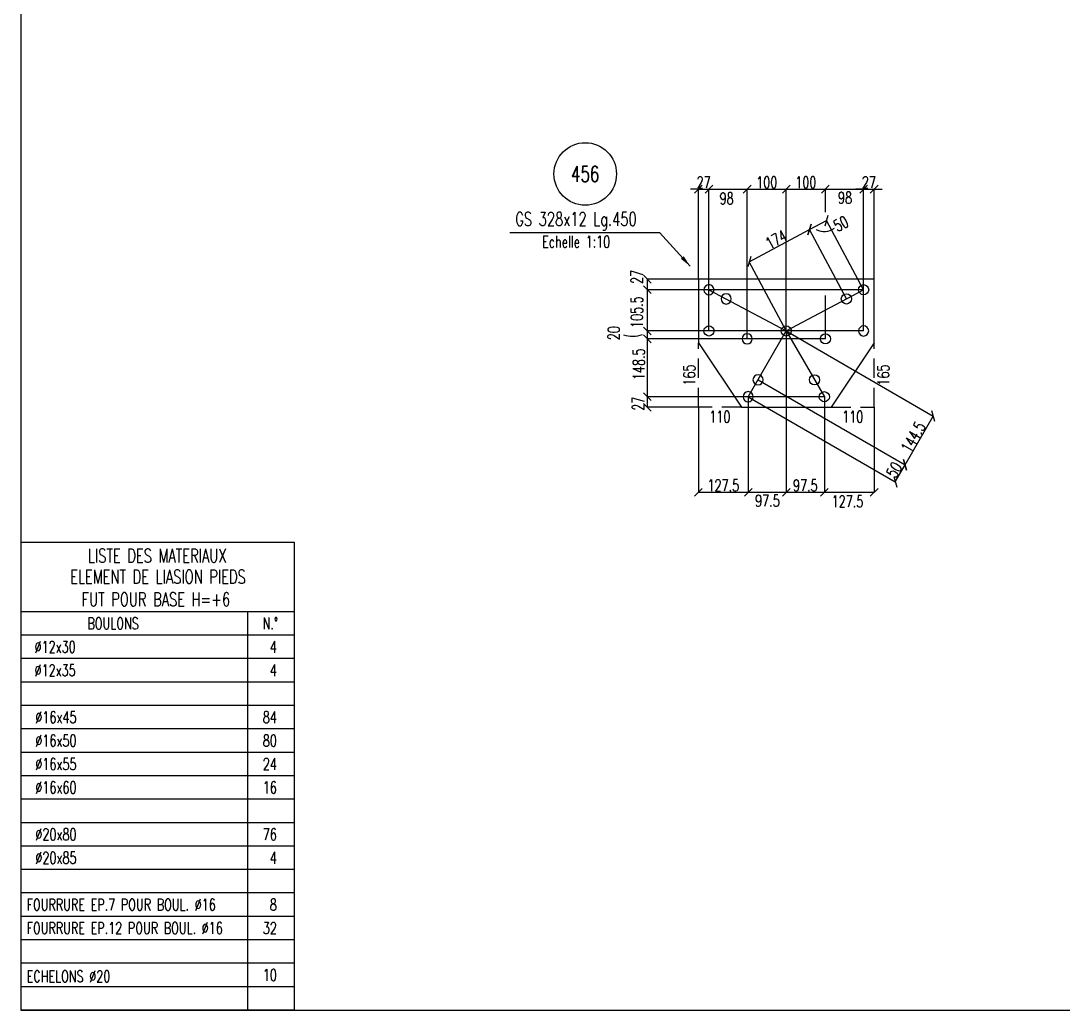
# Model space of a CAD drawing. Extents: x 554281 to 570501, y -47677 to -36197.
# Drawn here: x 554281 to 559616, y -47677 to -42612 of the extents above; entities that cross this region are included whole.
import ezdxf
from ezdxf.enums import TextEntityAlignment as Align

# ---------------------------------------------------------------- set-up
doc = ezdxf.new("R2010")
doc.units = 0
doc.header["$LTSCALE"] = 200
doc.header["$MEASUREMENT"] = 0
doc.linetypes.add('DASHED', pattern=[0.75, 0.5, -0.25])
doc.layers.get('0').update_dxf_attribs({"linetype": 'CONTINUOUS'})
for name, color, linetype in [('BOLLINI_1', 7, 'CONTINUOUS'), ('FORI', 2, 'CONTINUOUS'), ('LINEE_PIASTRA', 2, 'CONTINUOUS'), ('LINEE_PIASTRE', 2, 'CONTINUOUS'), ('LM', 7, 'CONTINUOUS'), ('LS', 7, 'CONTINUOUS'), ('PIASTRE', 5, 'CONTINUOUS')]:
    doc.layers.add(name, color=color, linetype=linetype)
doc.styles.add('QUOTE', font='ROMANS8.SHX', dxfattribs={"width": 0.7})
doc.styles.add('RD', font='ROMAND8.SHX', dxfattribs={"width": 0.7})
doc.styles.add('RQL', font='ROMANS8.SHX', dxfattribs={"width": 0.7})
doc.styles.add('RS', font='ROMANS8.shx', dxfattribs={"width": 0.7})
doc.styles.get("Standard").update_dxf_attribs({"font": 'ROMANS8.SHX', "width": 0.7})
doc.dimstyles.new('TRATTO', dxfattribs={"dimscale": 0, "dimtxt": 60, "dimasz": 40, "dimexe": 0, "dimexo": 0, "dimgap": 5, "dimtad": 1, "dimrnd": 0.5, "dimdsep": 46, "dimtxsty": 'RS', "dimblk1": 'OBLIQUE', "dimblk2": 'OBLIQUE', "dimsah": 1, "dimcen": 0.09, "dimclrd": 2, "dimclre": 2, "dimclrt": 7, "dimadec": 0, "dimazin": 0, "dimtfac": 1, "dimtix": 1, "dimtmove": 2, "dimatfit": 3, "dimfxl": 1, "dimtolj": 1, "dimtzin": 0, "dimarcsym": 0})

# ---------------------------------------------------------------- blocks, each defined once
blk = doc.blocks.new('MRKR_98')
blk.add_point((0, 0))
at = {"color": 7, "style": 'QUOTE', "width": 0.5, "flags": 1}
for tag, p in [('TI', (3.7, 6.8)), ('NFORI', (3.7, 5.3)), ('AUX2', (3.7, 4.9)), ('FAM', (3.7, 4.5)), ('AUX1', (3.7, 4.2)), ('COMMESSA', (3.7, 3.8)), ('SPESSORE', (3.7, 2.5)), ('SV', (3.7, 1.8)), ('QUA', (3.7, 1.1)), ('DI_S', (3.7, 6.4)), ('D_S', (3.7, 6)), ('E_S', (3.7, 5.7)), ('MD', (3.7, 3.5)), ('MP', (3.7, 3.2)), ('LARGHEZZA', (3.7, 2.8)), ('NP', (3.7, 2.1)), ('PESO', (3.7, 1.4)), ('LUN', (3.7, 0.8)), ('PROF', (3.7, 0.4)), ('POS', (3.7, 0.1))]:
    blk.add_attdef(tag, p, '', height=0.2, dxfattribs=at)
at = {"color": 7, "flags": 1}
for tag, p in [('LAV1', (5.3, 6.9)), ('LAV2', (5.3, 6.5)), ('LAV3', (5.3, 6.2)), ('LAV4', (5.3, 5.9)), ('LAV5', (5.3, 5.5)), ('LAV6', (5.3, 5.2)), ('LAV7', (5.3, 4.9)), ('LAV8', (5.3, 4.5)), ('LAV9', (5.3, 4.2)), ('LAV10', (5.3, 3.9))]:
    blk.add_attdef(tag, p, '', height=0.2, dxfattribs=at)
blk = doc.blocks.new('16')
blk.add_circle((0, 0), 1)
blk = doc.blocks.new('_OBLIQUE')
at = {"color": 0, "linetype": 'ByBlock'}
blk.add_line((-0.5, -0.5), (0.5, 0.5), dxfattribs=at)
blk = doc.blocks.new('*D19')
at = {"layer": 'LS', "color": 2, "lineweight": -2, "transparency": 16777216}
for p, q in [((558009.9, -43844.8), (558317.4, -43680.7)), ((558506.7, -44035.5), (558317.4, -43680.7)), ((558199.1, -44199.6), (558009.9, -43844.8))]:
    blk.add_line(p, q, dxfattribs=at)
at = {"layer": 'LS', "color": 2, "lineweight": -2, "transparency": 16777216, "xscale": 40, "yscale": 40, "zscale": 40}
for p, rotation in [((558317.4, -43680.7), 28.07851642199998), ((558009.9, -43844.8), 208.078516422)]:
    blk.add_blockref('_OBLIQUE', p, dxfattribs=dict(at, rotation=rotation))
at = {"layer": 'LS', "color": 7, "transparency": 16777216, "insert": (558147.2, -43731.9), "char_height": 60, "attachment_point": 5, "rotation": 28.0785, "style": 'RS'}
blk.add_mtext('\\A1;174', dxfattribs=at)
blk = doc.blocks.new('*D20')
at = {"layer": 'LS', "color": 2, "lineweight": -2, "transparency": 16777216}
for p, q in [((558317.4, -43680.7), (558405.7, -43633.7)), ((558594.9, -43988.5), (558405.7, -43633.7)), ((558506.7, -44035.5), (558317.4, -43680.7))]:
    blk.add_line(p, q, dxfattribs=at)
at = {"layer": 'LS', "color": 2, "lineweight": -2, "transparency": 16777216, "xscale": 40, "yscale": 40, "zscale": 40}
for p, rotation in [((558405.7, -43633.7), 28.07851642199998), ((558317.4, -43680.7), 208.078516422)]:
    blk.add_blockref('_OBLIQUE', p, dxfattribs=dict(at, rotation=rotation))
at = {"layer": 'LS', "color": 7, "transparency": 16777216, "insert": (558478.6, -43650.7), "char_height": 60, "attachment_point": 5, "rotation": 28.0785, "style": 'RS'}
blk.add_mtext('\\A1;50', dxfattribs=at)
blk = doc.blocks.new('*D21')
at = {"layer": 'LS', "color": 2, "lineweight": -2, "transparency": 16777216}
for p, q in [((557749.1, -43473.5), (557709.1, -43473.5)), ((557749.1, -43934.4), (557749.1, -43473.5)), ((557749.1, -43473.5), (557803.4, -43473.5)), ((557803.4, -44199.6), (557803.4, -43473.5)), ((557803.4, -43473.5), (557843.4, -43473.5))]:
    blk.add_line(p, q, dxfattribs=at)
at = {"layer": 'LS', "color": 2, "lineweight": -2, "transparency": 16777216, "xscale": 40, "yscale": 40, "zscale": 40}
blk.add_blockref('_OBLIQUE', (557749.1, -43473.5), dxfattribs=at)
at = {"layer": 'LS', "color": 2, "lineweight": -2, "transparency": 16777216, "xscale": 40, "yscale": 40, "zscale": 40, "rotation": 180}
blk.add_blockref('_OBLIQUE', (557803.4, -43473.5), dxfattribs=at)
at = {"layer": 'LS', "color": 7, "transparency": 16777216, "insert": (557776.2, -43438.5), "char_height": 60, "attachment_point": 5, "style": 'RS'}
blk.add_mtext('\\A1;27', dxfattribs=at)
blk = doc.blocks.new('*D22')
at = {"layer": 'LS', "color": 2, "lineweight": -2, "transparency": 16777216}
for p, q in [((557803.4, -43988.5), (557803.4, -43473.5)), ((557803.4, -43473.5), (557999.1, -43473.5)), ((557999.1, -44239.6), (557999.1, -43473.5))]:
    blk.add_line(p, q, dxfattribs=at)
at = {"layer": 'LS', "color": 2, "lineweight": -2, "transparency": 16777216, "xscale": 40, "yscale": 40, "zscale": 40, "rotation": 180}
blk.add_blockref('_OBLIQUE', (557803.4, -43473.5), dxfattribs=at)
at = {"layer": 'LS', "color": 2, "lineweight": -2, "transparency": 16777216, "xscale": 40, "yscale": 40, "zscale": 40}
blk.add_blockref('_OBLIQUE', (557999.1, -43473.5), dxfattribs=at)
at = {"layer": 'LS', "color": 7, "transparency": 16777216, "insert": (557893.7, -43521.3), "char_height": 60, "attachment_point": 5, "style": 'RS'}
blk.add_mtext('\\A1;98', dxfattribs=at)
blk = doc.blocks.new('*D23')
at = {"layer": 'LS', "color": 2, "lineweight": -2, "transparency": 16777216}
for p, q in [((557999.1, -44239.6), (557999.1, -43473.5)), ((557999.1, -43473.5), (558199.1, -43473.5)), ((558199.1, -44199.6), (558199.1, -43473.5))]:
    blk.add_line(p, q, dxfattribs=at)
at = {"layer": 'LS', "color": 2, "lineweight": -2, "transparency": 16777216, "xscale": 40, "yscale": 40, "zscale": 40, "rotation": 180}
blk.add_blockref('_OBLIQUE', (557999.1, -43473.5), dxfattribs=at)
at = {"layer": 'LS', "color": 2, "lineweight": -2, "transparency": 16777216, "xscale": 40, "yscale": 40, "zscale": 40}
blk.add_blockref('_OBLIQUE', (558199.1, -43473.5), dxfattribs=at)
at = {"layer": 'LS', "color": 7, "transparency": 16777216, "insert": (558099.1, -43438.5), "char_height": 60, "attachment_point": 5, "style": 'RS'}
blk.add_mtext('\\A1;100', dxfattribs=at)
blk = doc.blocks.new('*D24')
at = {"layer": 'LS', "color": 2, "lineweight": -2, "transparency": 16777216}
for p, q in [((558199.1, -44199.6), (558199.1, -43473.5)), ((558199.1, -43473.5), (558399.1, -43473.5)), ((558399.1, -43591.4), (558399.1, -43473.5))]:
    blk.add_line(p, q, dxfattribs=at)
at = {"layer": 'LS', "color": 2, "lineweight": -2, "transparency": 16777216, "xscale": 40, "yscale": 40, "zscale": 40, "rotation": 180}
blk.add_blockref('_OBLIQUE', (558199.1, -43473.5), dxfattribs=at)
at = {"layer": 'LS', "color": 2, "lineweight": -2, "transparency": 16777216, "xscale": 40, "yscale": 40, "zscale": 40}
blk.add_blockref('_OBLIQUE', (558399.1, -43473.5), dxfattribs=at)
at = {"layer": 'LS', "color": 7, "transparency": 16777216, "insert": (558299.1, -43438.5), "char_height": 60, "attachment_point": 5, "style": 'RS'}
blk.add_mtext('\\A1;100', dxfattribs=at)
blk = doc.blocks.new('*D25')
at = {"layer": 'LS', "color": 2, "lineweight": -2, "transparency": 16777216}
for p, q in [((558399.1, -43591.4), (558399.1, -43473.5)), ((558399.1, -43473.5), (558594.9, -43473.5)), ((558594.9, -44199.6), (558594.9, -43473.5))]:
    blk.add_line(p, q, dxfattribs=at)
at = {"layer": 'LS', "color": 2, "lineweight": -2, "transparency": 16777216, "xscale": 40, "yscale": 40, "zscale": 40, "rotation": 180}
blk.add_blockref('_OBLIQUE', (558399.1, -43473.5), dxfattribs=at)
at = {"layer": 'LS', "color": 2, "lineweight": -2, "transparency": 16777216, "xscale": 40, "yscale": 40, "zscale": 40}
blk.add_blockref('_OBLIQUE', (558594.9, -43473.5), dxfattribs=at)
at = {"layer": 'LS', "color": 7, "transparency": 16777216, "insert": (558499.9, -43517.4), "char_height": 60, "attachment_point": 5, "style": 'RS'}
blk.add_mtext('\\A1;98', dxfattribs=at)
blk = doc.blocks.new('*D26')
at = {"layer": 'LS', "color": 2, "lineweight": -2, "transparency": 16777216}
for p, q in [((558594.9, -43473.5), (558554.9, -43473.5)), ((558594.9, -43988.5), (558594.9, -43473.5)), ((558594.9, -43473.5), (558649.1, -43473.5)), ((558649.1, -43934.4), (558649.1, -43473.5)), ((558649.1, -43473.5), (558689.1, -43473.5))]:
    blk.add_line(p, q, dxfattribs=at)
at = {"layer": 'LS', "color": 2, "lineweight": -2, "transparency": 16777216, "xscale": 40, "yscale": 40, "zscale": 40}
blk.add_blockref('_OBLIQUE', (558594.9, -43473.5), dxfattribs=at)
at = {"layer": 'LS', "color": 2, "lineweight": -2, "transparency": 16777216, "xscale": 40, "yscale": 40, "zscale": 40, "rotation": 180}
blk.add_blockref('_OBLIQUE', (558649.1, -43473.5), dxfattribs=at)
at = {"layer": 'LS', "color": 7, "transparency": 16777216, "insert": (558622, -43438.5), "char_height": 60, "attachment_point": 5, "style": 'RS'}
blk.add_mtext('\\A1;27', dxfattribs=at)
blk = doc.blocks.new('*D27')
at = {"layer": 'LS', "color": 2, "lineweight": -2, "transparency": 16777216}
for p, q in [((557749.1, -43934.4), (557487.7, -43934.4)), ((557487.7, -43934.4), (557487.7, -43988.5)), ((557803.4, -43988.5), (557487.7, -43988.5))]:
    blk.add_line(p, q, dxfattribs=at)
at = {"layer": 'LS', "color": 2, "lineweight": -2, "transparency": 16777216, "xscale": 40, "yscale": 40, "zscale": 40}
for p, rotation in [((557487.7, -43934.4), 90), ((557487.7, -43988.5), 270)]:
    blk.add_blockref('_OBLIQUE', p, dxfattribs=dict(at, rotation=rotation))
at = {"layer": 'LS', "color": 7, "transparency": 16777216, "insert": (557434.1, -43922.8), "char_height": 60, "attachment_point": 5, "rotation": 90, "style": 'RS'}
blk.add_mtext('\\A1;27', dxfattribs=at)
blk = doc.blocks.new('*D28')
at = {"layer": 'LS', "color": 2, "lineweight": -2, "transparency": 16777216}
for p, q in [((558594.9, -43988.5), (557487.7, -43988.5)), ((557487.7, -43988.5), (557487.7, -44199.6)), ((557803.4, -44199.6), (557487.7, -44199.6))]:
    blk.add_line(p, q, dxfattribs=at)
at = {"layer": 'LS', "color": 2, "lineweight": -2, "transparency": 16777216, "xscale": 40, "yscale": 40, "zscale": 40}
for p, rotation in [((557487.7, -43988.5), 90), ((557487.7, -44199.6), 270)]:
    blk.add_blockref('_OBLIQUE', p, dxfattribs=dict(at, rotation=rotation))
at = {"layer": 'LS', "color": 7, "transparency": 16777216, "insert": (557434.1, -44103), "char_height": 60, "attachment_point": 5, "rotation": 90, "style": 'RS'}
blk.add_mtext('\\A1;105.5', dxfattribs=at)
blk = doc.blocks.new('*D29')
at = {"layer": 'LS', "color": 2, "lineweight": -2, "transparency": 16777216}
for p, q in [((558393.9, -44536.2), (557487.7, -44536.2)), ((557487.7, -44536.2), (557487.7, -44590.4)), ((557749.1, -44590.4), (557487.7, -44590.4))]:
    blk.add_line(p, q, dxfattribs=at)
at = {"layer": 'LS', "color": 2, "lineweight": -2, "transparency": 16777216, "xscale": 40, "yscale": 40, "zscale": 40}
for p, rotation in [((557487.7, -44536.2), 90), ((557487.7, -44590.4), 270)]:
    blk.add_blockref('_OBLIQUE', p, dxfattribs=dict(at, rotation=rotation))
at = {"layer": 'LS', "color": 7, "transparency": 16777216, "insert": (557440.8, -44571.7), "char_height": 60, "attachment_point": 5, "rotation": 90, "style": 'RS'}
blk.add_mtext('\\A1;27', dxfattribs=at)
blk = doc.blocks.new('*D30')
at = {"layer": 'LS', "color": 2, "lineweight": -2, "transparency": 16777216}
for p, q in [((558054.4, -44449.7), (558807, -44885.1)), ((558004.4, -44536.2), (558756.9, -44971.6)), ((558756.9, -44971.6), (558807, -44885.1))]:
    blk.add_line(p, q, dxfattribs=at)
at = {"layer": 'LS', "color": 2, "lineweight": -2, "transparency": 16777216, "xscale": 40, "yscale": 40, "zscale": 40}
for p, rotation in [((558807, -44885.1), 59.94860093100001), ((558756.9, -44971.6), 239.948600931)]:
    blk.add_blockref('_OBLIQUE', p, dxfattribs=dict(at, rotation=rotation))
at = {"layer": 'LS', "color": 7, "transparency": 16777216, "insert": (558751.6, -44910.8), "char_height": 60, "attachment_point": 5, "rotation": 59.9486, "style": 'RS'}
blk.add_mtext('\\A1;50', dxfattribs=at)
blk = doc.blocks.new('*D31')
at = {"layer": 'LS', "color": 2, "lineweight": -2, "transparency": 16777216}
for p, q in [((558199.1, -44199.6), (558951.7, -44635)), ((558054.4, -44449.7), (558807, -44885.1)), ((558807, -44885.1), (558951.7, -44635))]:
    blk.add_line(p, q, dxfattribs=at)
at = {"layer": 'LS', "color": 2, "lineweight": -2, "transparency": 16777216, "xscale": 40, "yscale": 40, "zscale": 40}
for p, rotation in [((558951.7, -44635), 59.94860093100001), ((558807, -44885.1), 239.948600931)]:
    blk.add_blockref('_OBLIQUE', p, dxfattribs=dict(at, rotation=rotation))
at = {"layer": 'LS', "color": 7, "transparency": 16777216, "insert": (558849, -44742.5), "char_height": 60, "attachment_point": 5, "rotation": 59.9486, "style": 'RS'}
blk.add_mtext('\\A1;144.5', dxfattribs=at)
blk = doc.blocks.new('*D32')
at = {"layer": 'LS', "color": 2, "lineweight": -2, "transparency": 16777216}
for p, q in [((558004.4, -44536.2), (558004.4, -45025.6)), ((557749.1, -44590.4), (557749.1, -45025.6)), ((557749.1, -45025.6), (558004.4, -45025.6))]:
    blk.add_line(p, q, dxfattribs=at)
at = {"layer": 'LS', "color": 2, "lineweight": -2, "transparency": 16777216, "xscale": 40, "yscale": 40, "zscale": 40, "rotation": 180}
blk.add_blockref('_OBLIQUE', (557749.1, -45025.6), dxfattribs=at)
at = {"layer": 'LS', "color": 2, "lineweight": -2, "transparency": 16777216, "xscale": 40, "yscale": 40, "zscale": 40}
blk.add_blockref('_OBLIQUE', (558004.4, -45025.6), dxfattribs=at)
at = {"layer": 'LS', "color": 7, "transparency": 16777216, "insert": (557876.7, -44990.6), "char_height": 60, "attachment_point": 5, "style": 'RS'}
blk.add_mtext('\\A1;127.5', dxfattribs=at)
blk = doc.blocks.new('*D33')
at = {"layer": 'LS', "color": 2, "lineweight": -2, "transparency": 16777216}
for p, q in [((558199.1, -44199.6), (558199.1, -45025.6)), ((558004.4, -44536.2), (558004.4, -45025.6)), ((558004.4, -45025.6), (558199.1, -45025.6))]:
    blk.add_line(p, q, dxfattribs=at)
at = {"layer": 'LS', "color": 2, "lineweight": -2, "transparency": 16777216, "xscale": 40, "yscale": 40, "zscale": 40, "rotation": 180}
blk.add_blockref('_OBLIQUE', (558004.4, -45025.6), dxfattribs=at)
at = {"layer": 'LS', "color": 2, "lineweight": -2, "transparency": 16777216, "xscale": 40, "yscale": 40, "zscale": 40}
blk.add_blockref('_OBLIQUE', (558199.1, -45025.6), dxfattribs=at)
at = {"layer": 'LS', "color": 7, "transparency": 16777216, "insert": (558102.6, -45068.7), "char_height": 60, "attachment_point": 5, "style": 'RS'}
blk.add_mtext('\\A1;97.5', dxfattribs=at)
blk = doc.blocks.new('*D34')
at = {"layer": 'LS', "color": 2, "lineweight": -2, "transparency": 16777216}
for p, q in [((558199.1, -44199.6), (558199.1, -45025.6)), ((558393.9, -44536.2), (558393.9, -45025.6)), ((558199.1, -45025.6), (558393.9, -45025.6))]:
    blk.add_line(p, q, dxfattribs=at)
at = {"layer": 'LS', "color": 2, "lineweight": -2, "transparency": 16777216, "xscale": 40, "yscale": 40, "zscale": 40, "rotation": 180}
blk.add_blockref('_OBLIQUE', (558199.1, -45025.6), dxfattribs=at)
at = {"layer": 'LS', "color": 2, "lineweight": -2, "transparency": 16777216, "xscale": 40, "yscale": 40, "zscale": 40}
blk.add_blockref('_OBLIQUE', (558393.9, -45025.6), dxfattribs=at)
at = {"layer": 'LS', "color": 7, "transparency": 16777216, "insert": (558296.5, -44990.6), "char_height": 60, "attachment_point": 5, "style": 'RS'}
blk.add_mtext('\\A1;97.5', dxfattribs=at)
blk = doc.blocks.new('*D35')
at = {"layer": 'LS', "color": 2, "lineweight": -2, "transparency": 16777216}
for p, q in [((558393.9, -44536.2), (558393.9, -45025.6)), ((558649.1, -44590.4), (558649.1, -45025.6)), ((558393.9, -45025.6), (558649.1, -45025.6))]:
    blk.add_line(p, q, dxfattribs=at)
at = {"layer": 'LS', "color": 2, "lineweight": -2, "transparency": 16777216, "xscale": 40, "yscale": 40, "zscale": 40, "rotation": 180}
blk.add_blockref('_OBLIQUE', (558393.9, -45025.6), dxfattribs=at)
at = {"layer": 'LS', "color": 2, "lineweight": -2, "transparency": 16777216, "xscale": 40, "yscale": 40, "zscale": 40}
blk.add_blockref('_OBLIQUE', (558649.1, -45025.6), dxfattribs=at)
at = {"layer": 'LS', "color": 7, "transparency": 16777216, "insert": (558512.3, -45072.1), "char_height": 60, "attachment_point": 5, "style": 'RS'}
blk.add_mtext('\\A1;127.5', dxfattribs=at)
blk = doc.blocks.new('xxx')
blk.add_circle((0, 0), 8)
at = {"color": 3, "style": 'RQL', "width": 0.7}
blk.add_attdef('POS', text='', height=4, dxfattribs=at).set_placement((0, 0), align=Align.MIDDLE)
at = {"color": 3, "style": 'RQL', "width": 0.7, "flags": 1}
blk.add_attdef('POS1', (-0.39, -5.42), '', height=2, dxfattribs=at)
at = {"style": 'RQL', "width": 0.7, "flags": 1}
blk.add_attdef('TIPO', (-0.39, -8.66), '', height=2, dxfattribs=at)
blk = doc.blocks.new('*D84')
at = {"layer": 'LS', "color": 2, "lineweight": -2, "transparency": 16777216}
for p, q in [((557803.4, -44199.6), (557487.7, -44199.6)), ((557487.7, -44199.6), (557487.7, -44239.6)), ((557999.1, -44239.6), (557487.7, -44239.6))]:
    blk.add_line(p, q, dxfattribs=at)
at = {"layer": 'LS', "color": 2, "lineweight": -2, "transparency": 16777216, "xscale": 40, "yscale": 40, "zscale": 40}
for p, rotation in [((557487.7, -44199.6), 90), ((557487.7, -44239.6), 270)]:
    blk.add_blockref('_OBLIQUE', p, dxfattribs=dict(at, rotation=rotation))
at = {"layer": 'LS', "color": 7, "transparency": 16777216, "insert": (557316, -44210.9), "char_height": 60, "attachment_point": 5, "rotation": 90, "style": 'RS'}
blk.add_mtext('\\A1;20', dxfattribs=at)
blk = doc.blocks.new('*D85')
at = {"layer": 'LS', "color": 2, "lineweight": -2, "transparency": 16777216}
for p, q in [((557999.1, -44239.6), (557487.7, -44239.6)), ((557487.7, -44239.6), (557487.7, -44536.2)), ((558004.4, -44536.2), (557487.7, -44536.2))]:
    blk.add_line(p, q, dxfattribs=at)
at = {"layer": 'LS', "color": 2, "lineweight": -2, "transparency": 16777216, "xscale": 40, "yscale": 40, "zscale": 40}
for p, rotation in [((557487.7, -44239.6), 90), ((557487.7, -44536.2), 270)]:
    blk.add_blockref('_OBLIQUE', p, dxfattribs=dict(at, rotation=rotation))
at = {"layer": 'LS', "color": 7, "transparency": 16777216, "insert": (557444.1, -44370.1), "char_height": 60, "attachment_point": 5, "rotation": 90, "style": 'RS'}
blk.add_mtext('\\A1;148.5', dxfattribs=at)

msp = doc.modelspace()

# ---------------------------------------------------------------- linework, layer by layer
at = {"color": 2, "linetype": 'DASHED'}
for p, q in [((557749.133, -44590.35), (557749.133, -44260.35)), ((558649.133, -44590.35), (558649.133, -44260.35)), ((557969.133, -44590.35), (557749.133, -44590.35)), ((558429.133, -44590.35), (558649.133, -44590.35))]:
    msp.add_line(p, q, dxfattribs=at)
at = {"layer": 'LINEE_PIASTRA'}
for p, q in [((557749.133, -44260.35), (557969.133, -44590.35)), ((558649.133, -44260.35), (558429.133, -44590.35))]:
    msp.add_line(p, q, dxfattribs=at)
at = {"layer": 'LINEE_PIASTRE'}
for p, q in [((558649.133, -43934.35), (557749.133, -43934.35)), ((557749.133, -43934.35), (557749.133, -44260.35)), ((558649.133, -44260.35), (558649.133, -43934.35)), ((557969.133, -44590.35), (558429.133, -44590.35))]:
    msp.add_line(p, q, dxfattribs=at)
at = {"layer": 'LS', "color": 6}
for p, q in [((556784.041, -43695.669), (557550.479, -43695.669)), ((557803.351, -43988.455), (558199.133, -44199.592)), ((558199.133, -44199.592), (558594.916, -43988.455)), ((558399.133, -44239.592), (558399.133, -44018.414)), ((558594.916, -44199.592), (557803.351, -44199.592)), ((558004.364, -44536.246), (558199.133, -44199.592)), ((558199.133, -44199.592), (558393.903, -44536.246)), ((558399.133, -44239.592), (557999.133, -44239.592)), ((555680.738, -45876.956), (554280.738, -45876.956)), ((555680.738, -45876.956), (554280.738, -45876.956)), ((555680.738, -45876.956), (554280.738, -45876.956)), ((555680.738, -45996.922), (554280.738, -45996.922)), ((555680.738, -45996.922), (554280.738, -45996.922)), ((555680.738, -45996.922), (554280.738, -45996.922)), ((555680.738, -46116.956), (554280.738, -46116.956)), ((555680.738, -46116.956), (554280.738, -46116.956)), ((555680.738, -46236.956), (554280.738, -46236.956)), ((555680.738, -46356.939), (554280.738, -46356.939)), ((555680.738, -46356.956), (554280.738, -46356.956)), ((555680.738, -46356.956), (554280.738, -46356.956)), ((555680.738, -46476.939), (554280.738, -46476.939)), ((555680.738, -46596.939), (554280.738, -46596.939)), ((555680.738, -46716.939), (554280.738, -46716.939)), ((555680.738, -46836.906), (554280.738, -46836.906)), ((555680.738, -46956.889), (554280.738, -46956.889)), ((555680.738, -47076.872), (554280.738, -47076.872)), ((555680.738, -47196.855), (554280.738, -47196.855)), ((555680.738, -47316.855), (554280.738, -47316.855)), ((555680.738, -47436.838), (554280.738, -47436.838)), ((555680.738, -47436.838), (554280.738, -47436.838)), ((555680.738, -47556.822), (554280.738, -47556.822))]:
    msp.add_line(p, q, dxfattribs=at)
at = {"layer": 'LS', "color": 3}
for p, q in [((554280.738, -45281.006), (554280.738, -47676.805)), ((554280.738, -45281.006), (555680.738, -45281.006)), ((555680.738, -45281.006), (555680.738, -47676.805)), ((555680.738, -45637.006), (554280.738, -45637.006)), ((555440.467, -45637.006), (555440.467, -47676.805)), ((555440.467, -45637.006), (555440.467, -47676.805)), ((555680.738, -45756.99), (554280.738, -45756.99)), ((555680.738, -47676.805), (554280.738, -47676.805))]:
    msp.add_line(p, q, dxfattribs=at)
at = {"layer": 'LS', "color": 8}
msp.add_lwpolyline([(554280.738, -36196.805), (554280.738, -47676.805), (567000.738, -47676.805), (567000.738, -46076.805), (570500.738, -46076.805), (570500.738, -36196.805), (554280.738, -36196.805)], close=True, dxfattribs=at)
at = {"layer": 'LS', "color": 6}
msp.add_lwpolyline([(557707.242, -43868.192), (557550.479, -43695.669)], dxfattribs=at)
for centre, radius, start, end in [((558392.597, -43597.662), 92.439, 243.952365, 304.884523), ((557412.217, -44083.211), 143.573, 250.839013, 291.007462)]:
    msp.add_arc(centre, radius, start, end, dxfattribs=at)
msp.add_solid([(557674.294, -43817.061), (557707.242, -43868.192), (557659.492, -43830.511)], dxfattribs=at)

# ---------------------------------------------------------------- block references
at = {"layer": 'BOLLINI_1', "xscale": 20, "yscale": 20, "zscale": 20}
msp.add_blockref('xxx', (557169.813, -43395.668), dxfattribs=at).add_auto_attribs({'POS': '456'})
at = {"layer": 'FORI', "yscale": 26, "zscale": 26}
for p, xscale in [((557803.351, -43988.455), -26), ((558594.916, -43988.455), 26), ((557891.581, -44035.523), -26), ((558506.686, -44035.523), 26), ((557803.351, -44199.592), 26), ((558199.133, -44199.592), 26), ((558594.916, -44199.592), -26), ((557999.133, -44239.592), -26), ((558399.133, -44239.592), 26), ((558054.441, -44449.688), -26), ((558343.826, -44449.688), 26), ((558004.364, -44536.246), -26), ((558393.903, -44536.246), 26)]:
    msp.add_blockref('16', p, dxfattribs=dict(at, xscale=xscale))
at = {"layer": 'PIASTRE'}
ref = msp.add_blockref('MRKR_98', (557749.133, -44590.35), dxfattribs=dict(at, xscale=2, yscale=2, zscale=2))
ref.add_attrib('PROF', 'GS 328x12 Lg.450', (556811.895, -43661.778), dxfattribs={"layer": '0', "color": 2, "height": 70, "style": 'QUOTE', "width": 0.7})

# ---------------------------------------------------------------- texts
at = {"layer": 'LM', "color": 7, "style": 'RD', "width": 0.7}
for s, p in [('LISTE DES MATERIAUX', (554979.047, -45350.091)), ('ELEMENT DE LIASION PIEDS', (554982.962, -45458.093)), ('FUT POUR BASE H=+6', (554972.191, -45573.553))]:
    msp.add_text(s, height=69.993, dxfattribs=at).set_placement(p, align=Align.MIDDLE)
at = {"layer": 'LM', "color": 7, "char_height": 59.9916, "style": 'RD'}
for s, insert, attachment_point in [('BOULONS', (554621.785, -45696.998), 4), ('N.°', (555597.75, -45696.998), 6)]:
    msp.add_mtext(s, dxfattribs=dict(at, insert=insert, attachment_point=attachment_point))
at = {"layer": 'LS', "color": 7, "style": 'RS', "width": 0.7}
for s, height, p in [('Echelle 1:10', 60, (556948.688, -43772.738)), ('∅12x30', 59.9916, (554350.911, -45847)), ('∅12x35', 59.9916, (554350.911, -45966.967)), ('∅16x45', 59.9916, (554355.121, -46206.927)), ('∅16x50', 59.9916, (554355.121, -46326.91)), ('∅16x55', 59.9916, (554355.121, -46446.893)), ('∅16x60', 59.9916, (554355.121, -46566.893)), ('∅20x80', 59.9916, (554355.121, -46806.91)), ('∅20x85', 59.9916, (554355.121, -46926.893)), ('FOURRURE EP.7 POUR BOUL. %%C16', 59.9916, (554310.469, -47166.876)), ('FOURRURE EP.12 POUR BOUL. %%C16', 59.9916, (554310.469, -47286.859)), ('ECHELONS %%C20', 59.9916, (554310.469, -47533.543))]:
    msp.add_text(s, height=height, dxfattribs=at).set_placement(p)
at = {"layer": 'LS', "color": 2, "style": 'RS', "width": 0.7}
for p in [(557702.5, -44425.35), (558695.767, -44425.35)]:
    msp.add_text('165', height=60, rotation=90, dxfattribs=at).set_placement(p, align=Align.MIDDLE)
for p in [(557859.133, -44639.014), (558539.133, -44639.014)]:
    msp.add_text('110', height=60, dxfattribs=at).set_placement(p, align=Align.MIDDLE)
at = {"layer": 'LS', "color": 7, "style": 'RS', "width": 0.7}
for s, height, p in [('4', 59.992, (555591.461, -45846.943)), ('4', 59.992, (555591.461, -45966.91)), ('84', 59.9916, (555591.461, -46206.927)), ('80', 59.9916, (555591.461, -46326.943)), ('24', 59.9916, (555591.461, -46446.927)), ('16', 59.9916, (555591.461, -46566.927)), ('76', 59.9916, (555591.461, -46806.91)), ('4', 59.992, (555591.461, -46926.893)), ('8', 59.992, (555591.461, -47166.843)), ('32', 59.9916, (555591.461, -47286.826)), ('10', 59.9916, (555591.461, -47526.809))]:
    msp.add_text(s, height=height, dxfattribs=at).set_placement(p, align=Align.RIGHT)

# ---------------------------------------------------------------- dimensions: what is measured, and where the dimension line sits
at = {"layer": 'LS'}
for base, p1, p2, text, picture, middle in [((557803.351, -43473.533), (557749.133, -43934.35), (557803.351, -44199.592), '27', '*D21', (557776.242, -43438.533)), ((558199.133, -43473.533), (557999.133, -44239.592), (558199.133, -44199.592), '100', '*D23', (558099.133, -43438.533)), ((558399.133, -43473.533), (558199.133, -44199.592), (558399.133, -43591.351), '100', '*D24', (558299.133, -43438.533)), ((558649.133, -43473.533), (558594.916, -43988.455), (558649.133, -43934.35), '27', '*D26', (558622.025, -43438.533)), ((558393.903, -45025.604), (558199.133, -44199.592), (558393.903, -44536.246), '97.5', '*D34', (558296.518, -44990.604)), ((558004.364, -45025.604), (557749.133, -44590.35), (558004.364, -44536.246), '127.5', '*D32', (557876.749, -44990.604))]:
    dim = msp.add_linear_dim(base=base, p1=p1, p2=p2, text=text, dimstyle='TRATTO', override={"dimscale": 1}, dxfattribs=at)
    dim.commit()
    dim.dimension.update_dxf_attribs({"geometry": picture, "text_midpoint": middle})
for base, p1, p2, text, picture, middle in [((557999.133, -43473.533), (557803.351, -43988.455), (557999.133, -44239.592), '98', '*D22', (557893.672, -43521.263)), ((558594.916, -43473.533), (558399.133, -43591.351), (558594.916, -44199.592), '98', '*D25', (558499.929, -43517.373)), ((558199.133, -45025.604), (558004.364, -44536.246), (558199.133, -44199.592), '97.5', '*D33', (558102.598, -45068.724)), ((558649.133, -45025.604), (558393.903, -44536.246), (558649.133, -44590.35), '127.5', '*D35', (558512.312, -45072.126))]:
    dim = msp.add_linear_dim(base=base, p1=p1, p2=p2, text=text, dimstyle='TRATTO', override={"dimscale": 1}, dxfattribs=at)
    dim.commit()
    dim.dimension.update_dxf_attribs({"geometry": picture, "text_midpoint": middle, "dimtype": 160})
for base, p1, p2, angle, text, picture, middle in [((558405.653, -43633.676), (558506.686, -44035.523), (558594.916, -43988.455), 28.078516, '50', '*D20', (558478.617, -43650.746)), ((557487.654, -43988.455), (557749.133, -43934.35), (557803.351, -43988.455), 270, '27', '*D27', (557434.102, -43922.759)), ((557487.654, -44199.592), (558594.916, -43988.455), (557803.351, -44199.592), 270, '105.5', '*D28', (557434.102, -44103.039)), ((557487.654, -44239.592), (557803.351, -44199.592), (557999.133, -44239.592), 270, '20', '*D84', (557315.958, -44210.943)), ((557487.654, -44536.246), (557999.133, -44239.592), (558004.364, -44536.246), 270, '148.5', '*D85', (557444.079, -44370.083)), ((557487.654, -44590.35), (558393.903, -44536.246), (557749.133, -44590.35), 270, '27', '*D29', (557440.756, -44571.737))]:
    dim = msp.add_linear_dim(base=base, p1=p1, p2=p2, angle=angle, text=text, dimstyle='TRATTO', override={"dimscale": 1}, dxfattribs=at)
    dim.commit()
    dim.dimension.update_dxf_attribs({"geometry": picture, "text_midpoint": middle, "dimtype": 160})
for base, p1, p2, angle, text, picture, middle in [((558317.423, -43680.745), (558199.133, -44199.592), (558506.686, -44035.523), 28.078516, '174', '*D19', (558147.173, -43731.899)), ((558951.653, -44634.96), (558054.441, -44449.688), (558199.133, -44199.592), 59.948601, '144.5', '*D31', (558849.012, -44742.481)), ((558806.961, -44885.056), (558004.364, -44536.246), (558054.441, -44449.688), 59.948601, '50', '*D30', (558751.627, -44910.808))]:
    dim = msp.add_linear_dim(base=base, p1=p1, p2=p2, angle=angle, text=text, dimstyle='TRATTO', override={"dimscale": 1}, dxfattribs=at)
    dim.commit()
    dim.dimension.update_dxf_attribs({"geometry": picture, "text_midpoint": middle})

doc.saveas('drawing.dxf')
